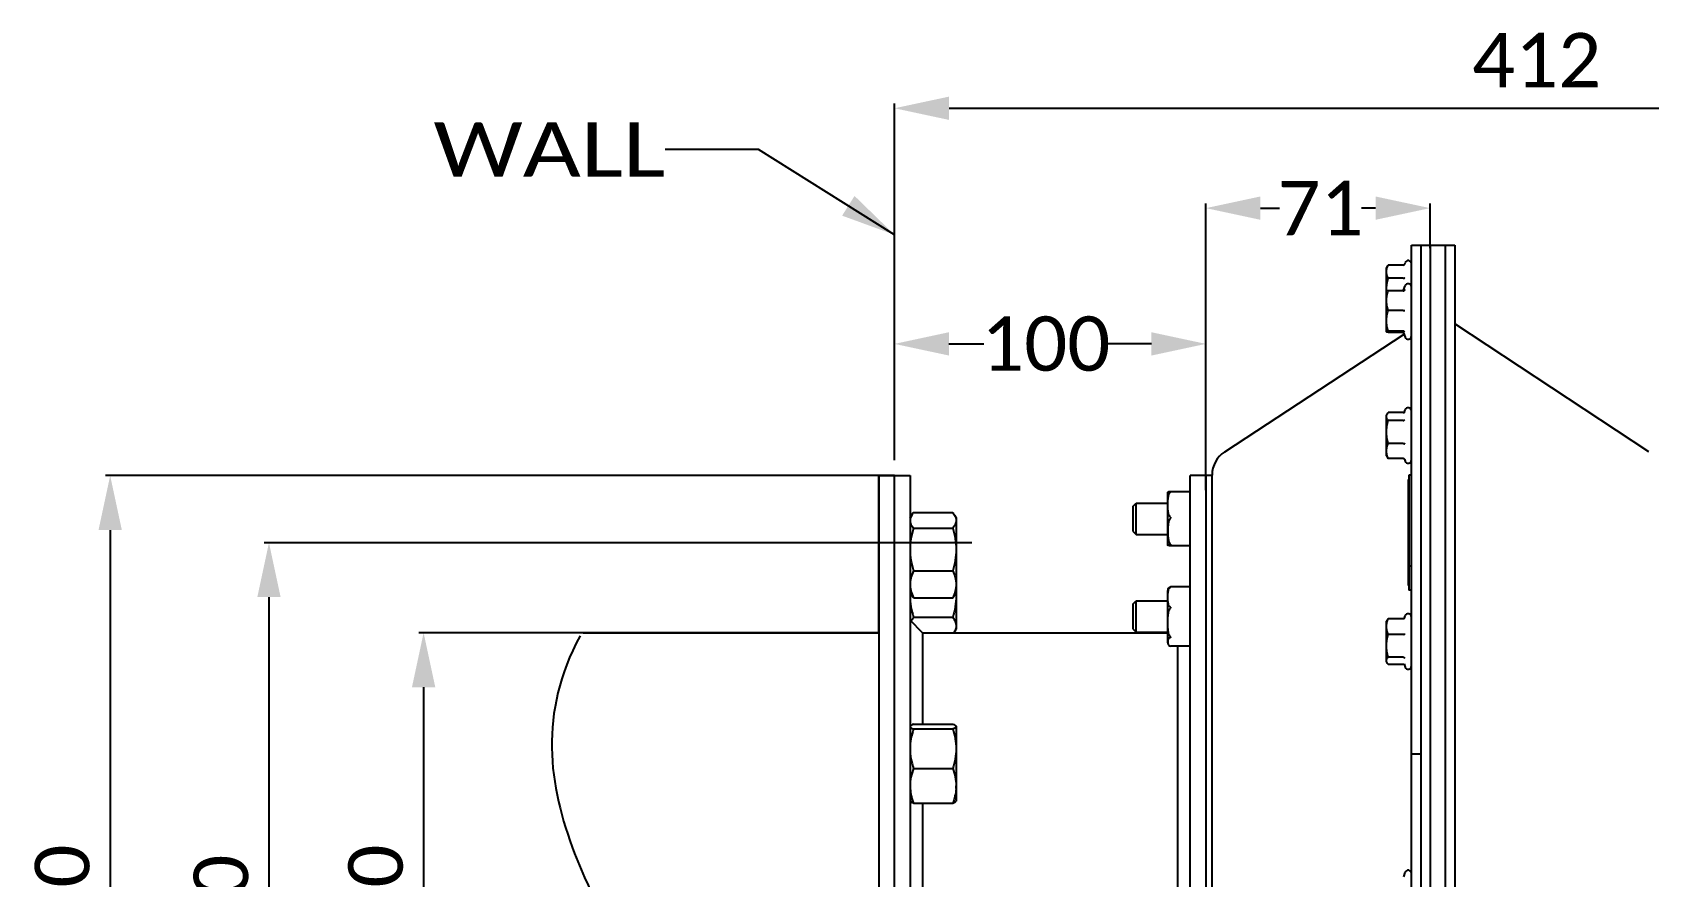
# Model space of a CAD drawing. Header units: millimetres. Extents: x 971 to 5173, y 8 to 3808.
# Drawn here: x 1827 to 2347, y 1540 to 1812 of the extents above; entities that cross this region are included whole.
import ezdxf
from ezdxf.enums import TextEntityAlignment as Align

# ---------------------------------------------------------------- set-up
doc = ezdxf.new("R2010")
doc.units = ezdxf.units.MM
doc.header["$LTSCALE"] = 115.5
doc.header["$PDMODE"] = 3
doc.header["$PDSIZE"] = 8
doc.layers.get('0').update_dxf_attribs({"linetype": 'CONTINUOUS'})
doc.layers.get('Defpoints').update_dxf_attribs({"linetype": 'CONTINUOUS'})
doc.layers.add('00_BUW_DATUM', color=7, linetype='CONTINUOUS')
doc.styles.get("Standard").update_dxf_attribs({"font": 'calibri.ttf'})
doc.dimstyles.new('DIMSTYLE_4', dxfattribs={"dimtxt": 17.5, "dimasz": 17.5, "dimexe": 1.5, "dimexo": 1, "dimgap": 0.875, "dimtad": 1, "dimdec": 0, "dimdsep": 46, "dimtxsty": 'Standard', "dimblk": '_FILLED', "dimblk1": '_FILLED', "dimblk2": '_FILLED', "dimcen": 0.09, "dimazin": 2, "dimtp": 0.01, "dimtm": 0.01, "dimtfac": 1, "dimtdec": 0, "dimtofl": 0, "dimtmove": 0, "dimatfit": 3, "dimldrblk": '_FILLED', "dimfxl": 1, "dimtolj": 1, "dimarcsym": 0})
doc.dimstyles.new('DIMSTYLE_5', dxfattribs={"dimtxt": 17.5, "dimasz": 17.5, "dimexe": 1.5, "dimexo": 1, "dimgap": 0.875, "dimtad": 1, "dimdsep": 46, "dimtxsty": 'Standard', "dimblk": '_FILLED', "dimblk1": '_FILLED', "dimblk2": '_FILLED', "dimcen": 0.09, "dimazin": 2, "dimtp": 0.01, "dimtm": 0.01, "dimtfac": 1, "dimtofl": 0, "dimtmove": 0, "dimatfit": 3, "dimldrblk": '_FILLED', "dimfxl": 1, "dimtolj": 1, "dimarcsym": 0})
doc.dimstyles.get("Standard").update_dxf_attribs({"dimtxt": 17.5, "dimasz": 17.5, "dimexe": 1.5, "dimexo": 1, "dimtad": 1, "dimdsep": 46, "dimtxsty": 'Standard', "dimblk": '_FILLED', "dimblk1": '_FILLED', "dimblk2": '_FILLED', "dimcen": 0.09, "dimazin": 2, "dimtol": 1, "dimtp": 0.01, "dimtm": 0.01, "dimtfac": 1, "dimtofl": 0, "dimtmove": 0, "dimatfit": 3, "dimldrblk": '_FILLED', "dimfxl": 1, "dimtolj": 1, "dimarcsym": 0})

# ---------------------------------------------------------------- blocks, each defined once
blk = doc.blocks.new('_FILLED')
at = {"color": 0, "linetype": 'ByBlock'}
blk.add_solid([(0, 0), (-1, 0.214), (-1, -0.214)], dxfattribs=at)
blk = doc.blocks.new('*D15')
at = {"color": 0, "linetype": 'Continuous', "lineweight": -2}
for p, q in [((2104.42, 1674.1), (2104.42, 1788.63)), ((2121.92, 1787.13), (2499.4, 1787.13)), ((2516.9, 1546), (2516.9, 1788.63))]:
    blk.add_line(p, q, dxfattribs=at)
at = {"layer": 'Defpoints', "color": 0}
for p in [(2516.9, 1787.13), (2104.42, 1673.1), (2516.9, 1545)]:
    blk.add_point(p, dxfattribs=at)
at = {"color": 0, "linetype": 'ByBlock', "lineweight": -2, "xscale": 17.5, "yscale": 17.5, "zscale": 17.5, "rotation": 180}
blk.add_blockref('_FILLED', (2104.42, 1787.13), dxfattribs=at)
at = {"color": 0, "linetype": 'ByBlock', "lineweight": -2, "xscale": 17.5, "yscale": 17.5, "zscale": 17.5}
blk.add_blockref('_FILLED', (2516.9, 1787.13), dxfattribs=at)
at = {"color": 0, "insert": (2310.66, 1811.33), "char_height": 17.5, "attachment_point": 2, "line_spacing_factor": 0.9}
blk.add_mtext('\\A1;{\\A1;412}', dxfattribs=at)
blk = doc.blocks.new('*D22')
at = {"color": 0, "linetype": 'Continuous', "lineweight": -2}
for p, q in [((2099.42, 1669.1), (1851, 1669.1)), ((1852.5, 1651.6), (1852.5, 1366.6)), ((2099.42, 1349.1), (1851, 1349.1))]:
    blk.add_line(p, q, dxfattribs=at)
at = {"layer": 'Defpoints', "color": 0}
for p in [(2100.42, 1669.1), (1852.5, 1349.1), (2100.42, 1349.1)]:
    blk.add_point(p, dxfattribs=at)
at = {"color": 0, "linetype": 'ByBlock', "lineweight": -2, "xscale": 17.5, "yscale": 17.5, "zscale": 17.5}
for p, rotation in [((1852.5, 1669.1), 90), ((1852.5, 1349.1), 270)]:
    blk.add_blockref('_FILLED', p, dxfattribs=dict(at, rotation=rotation))
at = {"color": 0, "insert": (1828.29, 1520.77), "char_height": 17.5, "attachment_point": 2, "rotation": 90, "line_spacing_factor": 0.9}
blk.add_mtext('\\A1;%%c320', dxfattribs=at)
blk = doc.blocks.new('*D23')
at = {"color": 0, "linetype": 'Continuous', "lineweight": -2}
for p, q in [((2099.42, 1618.6), (1951.67, 1618.6)), ((1953.17, 1601.1), (1953.17, 1417.1)), ((2099.42, 1399.6), (1951.67, 1399.6))]:
    blk.add_line(p, q, dxfattribs=at)
at = {"layer": 'Defpoints', "color": 0}
for p in [(2100.42, 1618.6), (1953.17, 1399.6), (2100.42, 1399.6)]:
    blk.add_point(p, dxfattribs=at)
at = {"color": 0, "linetype": 'ByBlock', "lineweight": -2, "xscale": 17.5, "yscale": 17.5, "zscale": 17.5}
for p, rotation in [((1953.17, 1618.6), 90), ((1953.17, 1399.6), 270)]:
    blk.add_blockref('_FILLED', p, dxfattribs=dict(at, rotation=rotation))
at = {"color": 0, "insert": (1928.96, 1520.77), "char_height": 17.5, "attachment_point": 2, "rotation": 90, "line_spacing_factor": 0.9}
blk.add_mtext('\\A1;%%c220', dxfattribs=at)
blk = doc.blocks.new('*D24')
at = {"color": 0, "linetype": 'Continuous', "lineweight": -2}
for p, q in [((2129.26, 1647.54), (1902, 1647.54)), ((1903.5, 1630.04), (1903.5, 1385.05)), ((2128.61, 1367.55), (1902, 1367.55))]:
    blk.add_line(p, q, dxfattribs=at)
at = {"layer": 'Defpoints', "color": 0}
for p in [(2130.26, 1647.54), (1903.5, 1367.55), (2129.61, 1367.55)]:
    blk.add_point(p, dxfattribs=at)
at = {"color": 0, "linetype": 'ByBlock', "lineweight": -2, "xscale": 17.5, "yscale": 17.5, "zscale": 17.5}
for p, rotation in [((1903.5, 1647.54), 90), ((1903.5, 1367.55), 270)]:
    blk.add_blockref('_FILLED', p, dxfattribs=dict(at, rotation=rotation))
at = {"color": 0, "insert": (1879.29, 1517.53), "char_height": 17.5, "attachment_point": 2, "rotation": 90, "line_spacing_factor": 0.9}
blk.add_mtext('\\A1;%%c280', dxfattribs=at)
blk = doc.blocks.new('*D29')
at = {"color": 0, "lineweight": -2}
for p, q in [((2104.4, 1706.04), (2104.4, 1712.92)), ((2121.9, 1711.42), (2133.07, 1711.42)), ((2186.92, 1711.42), (2172.94, 1711.42)), ((2204.42, 1664.43), (2204.42, 1712.92))]:
    blk.add_line(p, q, dxfattribs=at)
at = {"layer": 'Defpoints', "color": 0}
for p in [(2204.42, 1711.42), (2104.4, 1705.04), (2204.42, 1663.43)]:
    blk.add_point(p, dxfattribs=at)
at = {"color": 0, "linetype": 'ByBlock', "lineweight": -2, "xscale": 17.5, "yscale": 17.5, "zscale": 17.5, "rotation": 180}
blk.add_blockref('_FILLED', (2104.4, 1711.42), dxfattribs=at)
at = {"color": 0, "linetype": 'ByBlock', "lineweight": -2, "xscale": 17.5, "yscale": 17.5, "zscale": 17.5}
blk.add_blockref('_FILLED', (2204.42, 1711.42), dxfattribs=at)
at = {"color": 0, "insert": (2153, 1711.42), "char_height": 17.5, "attachment_point": 5}
blk.add_mtext('\\A1;\\A1;100', dxfattribs=at)
blk = doc.blocks.new('*D30')
at = {"color": 0, "lineweight": -2}
for p, q in [((2204.42, 1667.7), (2204.42, 1756.54)), ((2221.92, 1755.04), (2228.04, 1755.04)), ((2258.92, 1755.04), (2254.41, 1755.04)), ((2276.42, 1742.13), (2276.42, 1756.54))]:
    blk.add_line(p, q, dxfattribs=at)
at = {"layer": 'Defpoints', "color": 0}
for p in [(2276.42, 1755.04), (2276.42, 1741.13), (2204.42, 1666.7)]:
    blk.add_point(p, dxfattribs=at)
at = {"color": 0, "linetype": 'ByBlock', "lineweight": -2, "xscale": 17.5, "yscale": 17.5, "zscale": 17.5, "rotation": 180}
blk.add_blockref('_FILLED', (2204.42, 1755.04), dxfattribs=at)
at = {"color": 0, "linetype": 'ByBlock', "lineweight": -2, "xscale": 17.5, "yscale": 17.5, "zscale": 17.5}
blk.add_blockref('_FILLED', (2276.42, 1755.04), dxfattribs=at)
at = {"color": 0, "insert": (2241.23, 1755.04), "char_height": 17.5, "attachment_point": 5}
blk.add_mtext('\\A1;\\A1;71', dxfattribs=at)

msp = doc.modelspace()

# ---------------------------------------------------------------- linework, layer by layer
at = {"color": 0, "linetype": 'Continuous'}
for p, q in [((2270.41577, 1275.10481), (2270.41577, 1743.10481)), ((2270.41577, 1743.10481), (2281.41577, 1743.10481)), ((2273.41577, 1743.10481), (2273.41577, 1275.10481)), ((2276.41577, 1743.10481), (2276.41577, 1275.10481)), ((2281.41577, 1275.0971), (2281.41577, 1743.11253)), ((2281.41577, 1743.11253), (2284.41577, 1743.11253)), ((2284.41577, 1743.11253), (2284.41577, 1275.10692)), ((2262.41577, 1735.77137), (2262.81794, 1736.46796)), ((2262.41577, 1715.30759), (2262.41577, 1735.77137)), ((2262.99632, 1736.75293), (2262.81798, 1736.46796)), ((2267.8087, 1736.75293), (2262.99632, 1736.75293)), ((2268.29133, 1737.07796), (2268.45139, 1737.51774)), ((2268.31715, 1737.1262), (2268.32964, 1737.15795)), ((2267.8087, 1732.49282), (2262.99632, 1732.49282)), ((2267.93871, 1728.63688), (2268.45139, 1730.04553)), ((2262.41577, 1728.29916), (2262.42064, 1728.3076)), ((2262.42467, 1728.30769), (2262.42428, 1728.31745)), ((2262.43054, 1728.30793), (2262.43021, 1728.31768)), ((2267.8087, 1728.48174), (2262.99632, 1728.48174)), ((2267.8087, 1722.18116), (2262.99632, 1722.18116)), ((2210.47541, 1676.77084), (2268.07191, 1714.59541)), ((2262.42076, 1715.29073), (2262.41577, 1715.30759)), ((2267.8087, 1715.49858), (2262.99632, 1715.49858)), ((2267.8087, 1715.11659), (2262.99632, 1715.11659)), ((2267.93871, 1714.96145), (2268.45139, 1713.55279)), ((2346.6336, 1676.77084), (2284.41577, 1717.88283)), ((2262.41577, 1688.44617), (2262.64616, 1688.84521)), ((2262.41577, 1675.44617), (2262.41577, 1688.44617)), ((2267.8087, 1689.328), (2262.99632, 1689.328)), ((2268.09213, 1689.20548), (2268.45139, 1690.19254)), ((2268.09403, 1689.20687), (2268.09341, 1689.20514)), ((2267.8087, 1686.81239), (2262.99632, 1686.81239)), ((2267.8087, 1679.43055), (2262.99632, 1679.43055)), ((2262.41577, 1675.44617), (2262.64616, 1675.04712)), ((2267.8087, 1674.56433), (2262.99632, 1674.56433)), ((2268.21113, 1674.35992), (2268.45139, 1673.69979)), ((2268.32965, 1674.16471), (2268.29134, 1674.24967)), ((2099.39792, 1669.08573), (2099.39792, 1349.08573)), ((2099.39792, 1618.58573), (2099.39792, 1669.08573)), ((2099.39792, 1669.08573), (2104.39792, 1669.08573)), ((2104.39792, 1669.08573), (2099.39792, 1669.08573)), ((2104.41577, 1349.10481), (2104.41577, 1669.10481)), ((2104.41577, 1669.10481), (2109.41577, 1669.10481)), ((2109.41577, 1669.10481), (2109.41577, 1349.10481)), ((2199.41577, 1349.10481), (2199.41577, 1669.10481)), ((2206.41577, 1669.10481), (2199.41577, 1669.10481)), ((2204.41577, 1669.10481), (2204.41577, 1349.10481)), ((2206.41577, 1348.9616), (2206.41577, 1669.24802)), ((2269.41577, 1667.81415), (2269.41577, 1633.73992)), ((2269.41577, 1667.81415), (2269.61577, 1667.81415)), ((2269.61577, 1669.22242), (2269.61577, 1632.33165)), ((2270.41577, 1669.22242), (2269.61577, 1669.22242)), ((2192.21577, 1663.63478), (2192.2185, 1663.72474)), ((2192.21577, 1646.80487), (2192.21577, 1663.63478)), ((2193.0158, 1663.87583), (2193.02532, 1663.876)), ((2199.21577, 1663.876), (2193.02519, 1663.876)), ((2199.21577, 1663.876), (2199.21577, 1659.48205)), ((2199.21577, 1663.70548), (2199.41577, 1663.70548)), ((2199.21577, 1661.46983), (2199.41577, 1661.46983)), ((2181.11577, 1659.29983), (2182.03577, 1660.21983)), ((2181.11577, 1651.13983), (2181.11577, 1659.29983)), ((2182.03577, 1650.21983), (2182.03577, 1660.21983)), ((2182.03577, 1660.21983), (2192.21577, 1660.21983)), ((2199.41577, 1659.48205), (2199.21577, 1659.48205)), ((2181.11577, 1651.13983), (2182.03577, 1650.21983)), ((2199.21577, 1651.46745), (2199.21577, 1646.71531)), ((2199.21577, 1651.46745), (2199.41577, 1651.46745)), ((2182.03577, 1650.21983), (2192.21577, 1650.21983)), ((2192.21577, 1646.80487), (2192.2185, 1646.71491)), ((2193.0158, 1646.56382), (2193.02532, 1646.56365)), ((2199.40634, 1646.56365), (2193.02519, 1646.56365)), ((2199.21577, 1648.96983), (2199.41577, 1648.96983)), ((2199.41577, 1646.71531), (2199.21577, 1646.71531)), ((2269.41577, 1640.13354), (2269.61577, 1640.13354)), ((2270.41577, 1640.00399), (2269.61577, 1640.00399)), ((2192.21577, 1615.3974), (2192.21577, 1632.22731)), ((2199.35098, 1633.33628), (2193.08056, 1633.33628)), ((2199.21577, 1630.21307), (2199.21577, 1621.62234)), ((2199.21577, 1630.21307), (2199.41577, 1630.21307)), ((2269.41577, 1633.73992), (2269.61577, 1633.73992)), ((2270.41577, 1632.33165), (2269.61577, 1632.33165)), ((2181.11577, 1627.89236), (2182.03577, 1628.81236)), ((2181.11577, 1619.73236), (2181.11577, 1627.89236)), ((2182.03577, 1618.81236), (2182.03577, 1628.81236)), ((2182.03577, 1628.81236), (2192.21577, 1628.81236)), ((2199.21577, 1630.06236), (2199.41577, 1630.06236)), ((2113.41577, 1618.60481), (2109.41577, 1622.60481)), ((2181.11577, 1619.73236), (2182.03577, 1618.81236)), ((2199.41577, 1621.62234), (2199.21577, 1621.62234)), ((2262.41577, 1622.27964), (2262.60705, 1622.61095)), ((2262.41577, 1609.27964), (2262.41577, 1622.27964)), ((2267.8087, 1623.11892), (2262.99632, 1623.11892)), ((2268.18351, 1623.29), (2268.45139, 1624.02601)), ((2268.28051, 1623.41251), (2268.32965, 1623.51625)), ((2004.39792, 1618.58573), (2099.39792, 1618.58573)), ((2113.41577, 1618.60481), (2113.41577, 1589.22622)), ((2113.41577, 1618.60481), (2192.21577, 1618.60481)), ((2182.03577, 1618.81236), (2192.21577, 1618.81236)), ((2192.22127, 1615.43225), (2192.22244, 1615.39779)), ((2192.22132, 1615.43225), (2192.22138, 1615.42859)), ((2192.22138, 1615.42859), (2192.22302, 1615.39779)), ((2199.21577, 1615.76242), (2199.21577, 1614.28844)), ((2199.21577, 1615.76242), (2199.41577, 1615.76242)), ((2267.8087, 1618.08868), (2262.99632, 1618.08868)), ((2199.21577, 1614.28844), (2193.08056, 1614.28844)), ((2195.41577, 1534.97384), (2195.41577, 1614.28844)), ((2267.8087, 1610.7494), (2262.99632, 1610.7494)), ((2262.41577, 1609.27964), (2262.60705, 1608.94833)), ((2267.8087, 1608.44036), (2262.99632, 1608.44036)), ((2268.06554, 1608.59338), (2268.45139, 1607.53327)), ((2268.06628, 1608.59453), (2268.06656, 1608.59376)), ((2273.41577, 1579.62606), (2270.41577, 1579.62606)), ((2113.41577, 1563.83246), (2113.41577, 1482.92471)), ((2267.94374, 1540.22445), (2268.45139, 1541.61921))]:
    msp.add_line(p, q, dxfattribs=at)
for points in [[(2267.84003, 1728.48543), (2267.87725, 1728.52388), (2267.93871, 1728.63688)], [(2267.93871, 1714.96145), (2267.87725, 1715.07445), (2267.81674, 1715.13696), (2267.79814, 1715.15036)]]:
    msp.add_lwpolyline(points, dxfattribs=at)
for centre, radius, start, end in [((2267.68503, 1737.39321), 0.6862, 332.5272208, 337.0983722), ((2269.40304, 1737.17137), 1.01272, 0, 160), ((2273.5546, 1728.75289), 11.13884, 180.0044041, 182.2404166), ((2269.40304, 1729.69916), 1.01272, 0, 160), ((2267.80848, 1714.61388), 0.50272, 86.3745952, 90.0004095), ((2269.40304, 1713.89916), 1.01272, 200, 0), ((2269.40304, 1689.84617), 1.01272, 0, 160), ((2215.41577, 1669.24802), 9, 123.2935633, 180), ((2267.7124, 1673.9391), 0.65698, 28.2171297, 40.1516084), ((2269.40304, 1674.04617), 1.01272, 200, 0), ((2193.69577, 1632.22731), 1.48, 161.4451253, 180), ((2269.40304, 1623.67964), 1.01272, 0, 160), ((2193.69577, 1615.3974), 1.48, 180, 198.5548747), ((2269.40304, 1607.87964), 1.01272, 200, 0), ((2269.40304, 1541.27284), 1.01272, 0, 160)]:
    msp.add_arc(centre, radius, start, end, dxfattribs=at)
for points, knots in [([(2262.41577, 1734.62287), (2262.41577, 1734.80339), (2262.44355, 1735.16745), (2262.60444, 1735.89373), (2262.82472, 1736.41554), (2262.99632, 1736.75293)], [0, 0, 0, 0, 0.243269477, 0.4898847, 1, 1, 1, 1]), ([(2262.99632, 1732.49282), (2262.82473, 1732.8302), (2262.60456, 1733.35205), (2262.44363, 1734.0783), (2262.41577, 1734.44236), (2262.41577, 1734.62287)], [0, 0, 0, 0, 0.510108146, 0.756727448, 1, 1, 1, 1]), ([(2267.8087, 1736.75293), (2267.90932, 1736.75289), (2268.11325, 1736.82543), (2268.24722, 1736.98698), (2268.29385, 1737.07665)], [0, 0, 0, 0, 0.498877646, 1, 1, 1, 1]), ([(2262.41577, 1728.75204), (2262.41577, 1729.3844), (2262.52709, 1730.65119), (2262.82032, 1731.88509), (2262.99632, 1732.49282)], [0, 0, 0, 0, 0.499863992, 1, 1, 1, 1]), ([(2267.80848, 1732.49283), (2267.91731, 1732.49279), (2268.07231, 1732.51458), (2268.24396, 1732.59145), (2268.3071, 1732.64062), (2268.32965, 1732.66722)], [0, 0, 0, 0, 0.580997838, 0.813818815, 1, 1, 1, 1]), ([(2267.95617, 1728.50326), (2268.0409, 1728.52818), (2268.19637, 1728.61851), (2268.29774, 1728.76545), (2268.32964, 1728.8435)], [0, 0, 0, 0, 0.511597958, 1, 1, 1, 1]), ([(2262.41577, 1725.33145), (2262.41577, 1725.86473), (2262.52837, 1726.93823), (2262.82129, 1727.97274), (2262.99632, 1728.48174)], [0, 0, 0, 0, 0.497684038, 1, 1, 1, 1]), ([(2262.99632, 1722.18116), (2262.82129, 1722.69014), (2262.52856, 1723.72469), (2262.41577, 1724.79816), (2262.41577, 1725.33145)], [0, 0, 0, 0, 0.502314224, 1, 1, 1, 1]), ([(2262.99632, 1728.48174), (2262.92241, 1728.46871), (2262.78945, 1728.44363), (2262.61653, 1728.40237), (2262.50402, 1728.3659), (2262.44475, 1728.33359), (2262.42586, 1728.31642), (2262.4207, 1728.3076)], [0, 0, 0, 0, 0.370220003, 0.666896223, 0.87799584, 0.949577399, 1, 1, 1, 1]), ([(2262.41577, 1718.83987), (2262.41577, 1719.40518), (2262.52788, 1720.54108), (2262.82093, 1721.64019), (2262.99632, 1722.18116)], [0, 0, 0, 0, 0.498510688, 1, 1, 1, 1]), ([(2262.99632, 1715.49858), (2262.82093, 1716.03955), (2262.52807, 1717.13869), (2262.41577, 1718.27456), (2262.41577, 1718.83987)], [0, 0, 0, 0, 0.501488168, 1, 1, 1, 1]), ([(2267.80848, 1722.18117), (2267.91594, 1722.18117), (2268.08974, 1722.18411), (2268.26383, 1722.19263), (2268.32965, 1722.20184)], [0, 0, 0, 0, 0.617866792, 1, 1, 1, 1]), ([(2262.41577, 1715.30759), (2262.41577, 1715.32859), (2262.45485, 1715.35796), (2262.50942, 1715.38276), (2262.6105, 1715.41794), (2262.77364, 1715.4571), (2262.9161, 1715.48444), (2262.99632, 1715.49858)], [0, 0, 0, 0, 0.101055762, 0.189061122, 0.303699622, 0.608105768, 1, 1, 1, 1]), ([(2262.99632, 1715.11659), (2262.92242, 1715.12962), (2262.78948, 1715.1547), (2262.61658, 1715.19596), (2262.50407, 1715.23243), (2262.44479, 1715.26473), (2262.42588, 1715.2819), (2262.42071, 1715.29073)], [0, 0, 0, 0, 0.370185442, 0.666815491, 0.877931197, 0.949547692, 1, 1, 1, 1]), ([(2268.32965, 1715.1575), (2268.28842, 1715.25258), (2268.14168, 1715.42793), (2267.92136, 1715.49861), (2267.8087, 1715.49858)], [0, 0, 0, 0, 0.479149399, 1, 1, 1, 1]), ([(2262.41577, 1688.0702), (2262.41577, 1688.20151), (2262.46078, 1688.47449), (2262.57635, 1688.72337), (2262.64656, 1688.84519)], [0, 0, 0, 0, 0.482908363, 1, 1, 1, 1]), ([(2262.99632, 1686.81239), (2262.91125, 1686.91117), (2262.75526, 1687.10901), (2262.56721, 1687.42216), (2262.44503, 1687.74261), (2262.41577, 1687.96305), (2262.41577, 1688.0702)], [0, 0, 0, 0, 0.276733601, 0.533683992, 0.772551729, 1, 1, 1, 1]), ([(2262.64656, 1688.84519), (2262.67035, 1688.88646), (2262.77499, 1689.05573), (2262.8976, 1689.21339), (2262.99632, 1689.328)], [0, 0, 0, 0, 0.239496127, 1, 1, 1, 1]), ([(2267.80848, 1689.32799), (2267.88597, 1689.32796), (2268.04223, 1689.36938), (2268.16468, 1689.47078), (2268.21459, 1689.52976)], [0, 0, 0, 0, 0.500703262, 1, 1, 1, 1]), ([(2262.41577, 1683.12147), (2262.41577, 1683.74546), (2262.52717, 1684.9959), (2262.82039, 1686.21298), (2262.99632, 1686.81239)], [0, 0, 0, 0, 0.499717809, 1, 1, 1, 1]), ([(2262.99632, 1679.43055), (2262.82039, 1680.02996), (2262.52737, 1681.24708), (2262.41577, 1682.49749), (2262.41577, 1683.12147)], [0, 0, 0, 0, 0.500281915, 1, 1, 1, 1]), ([(2267.8087, 1686.81239), (2267.91925, 1686.8124), (2268.1231, 1686.85849), (2268.28536, 1686.99694), (2268.32964, 1687.07583)], [0, 0, 0, 0, 0.549970335, 1, 1, 1, 1]), ([(2262.41577, 1676.99744), (2262.41577, 1677.41066), (2262.53132, 1678.25142), (2262.82334, 1679.04204), (2262.99632, 1679.43055)], [0, 0, 0, 0, 0.492800711, 1, 1, 1, 1]), ([(2262.99632, 1674.56433), (2262.82334, 1674.95284), (2262.53151, 1675.7435), (2262.41577, 1676.58422), (2262.41577, 1676.99744)], [0, 0, 0, 0, 0.507194083, 1, 1, 1, 1]), ([(2267.80848, 1679.43057), (2267.9168, 1679.4306), (2268.0687, 1679.41329), (2268.24141, 1679.35428), (2268.30617, 1679.31599), (2268.32965, 1679.29436)], [0, 0, 0, 0, 0.594391128, 0.824843213, 1, 1, 1, 1]), ([(2262.64651, 1675.04714), (2262.6703, 1675.00587), (2262.77497, 1674.8366), (2262.8976, 1674.67895), (2262.99632, 1674.56433)], [0, 0, 0, 0, 0.239496719, 1, 1, 1, 1]), ([(2268.21455, 1674.36273), (2268.16469, 1674.42169), (2268.0423, 1674.52304), (2267.88613, 1674.56436), (2267.8087, 1674.56433)], [0, 0, 0, 0, 0.499343887, 1, 1, 1, 1]), ([(2192.45554, 1656.68094), (2192.38264, 1656.92575), (2192.2893, 1657.42976), (2192.23456, 1658.19212), (2192.21951, 1658.95495), (2192.21756, 1659.71752), (2192.21951, 1660.48009), (2192.23456, 1661.24292), (2192.28927, 1662.0053), (2192.38265, 1662.5093), (2192.45555, 1662.75411)], [0, 0, 0, 0, 0.125429089, 0.250347728, 0.375177916, 0.499999638, 0.624821337, 0.749651635, 0.874570451, 1, 1, 1, 1]), ([(2192.45554, 1663.83655), (2192.40708, 1663.83004), (2192.34462, 1663.82068), (2192.27589, 1663.79747), (2192.24423, 1663.78111), (2192.22223, 1663.75642), (2192.21907, 1663.73428), (2192.21849, 1663.72474)], [0, 0, 0, 0, 0.520257345, 0.667914471, 0.769382985, 0.898335875, 1, 1, 1, 1]), ([(2193.0158, 1663.87583), (2192.8989, 1663.87161), (2192.71183, 1663.86266), (2192.52519, 1663.84592), (2192.45554, 1663.83655)], [0, 0, 0, 0, 0.624699226, 1, 1, 1, 1]), ([(2192.45555, 1662.75411), (2192.48213, 1662.84336), (2192.60381, 1663.20047), (2192.80382, 1663.54354), (2193.0158, 1663.73475)], [0, 0, 0, 0, 0.245966965, 1, 1, 1, 1]), ([(2193.09727, 1663.84076), (2193.09727, 1663.83245), (2193.08978, 1663.81376), (2193.0625, 1663.77774), (2193.03521, 1663.75226), (2193.0158, 1663.73475)], [0, 0, 0, 0, 0.183361143, 0.423340192, 1, 1, 1, 1]), ([(2193.02519, 1663.87601), (2193.03408, 1663.87601), (2193.05089, 1663.87509), (2193.07371, 1663.87011), (2193.09228, 1663.85968), (2193.09727, 1663.84675), (2193.09727, 1663.84076)], [0, 0, 0, 0, 0.303328508, 0.571896518, 0.795679314, 1, 1, 1, 1]), ([(2193.0158, 1655.7004), (2192.94303, 1655.76604), (2192.68928, 1656.05175), (2192.53588, 1656.41116), (2192.45554, 1656.68094)], [0, 0, 0, 0, 0.258245313, 1, 1, 1, 1]), ([(2192.45557, 1654.38083), (2192.38255, 1654.1258), (2192.28922, 1653.60156), (2192.23473, 1652.80895), (2192.21947, 1652.01562), (2192.21745, 1651.22249), (2192.21947, 1650.42935), (2192.23473, 1649.63602), (2192.28923, 1648.84341), (2192.38255, 1648.31918), (2192.45557, 1648.06415)], [0, 0, 0, 0, 0.125299542, 0.250242484, 0.375124175, 0.499999985, 0.624875795, 0.749757483, 0.874700442, 1, 1, 1, 1]), ([(2193.0158, 1655.40057), (2192.94275, 1655.33204), (2192.68735, 1655.03258), (2192.53559, 1654.6603), (2192.45557, 1654.38083)], [0, 0, 0, 0, 0.256280173, 1, 1, 1, 1]), ([(2193.0158, 1655.7004), (2193.03683, 1655.68144), (2193.07661, 1655.63893), (2193.10783, 1655.55151), (2193.07629, 1655.46384), (2193.03679, 1655.42026), (2193.0158, 1655.40057)], [0, 0, 0, 0, 0.243828441, 0.496967461, 0.752171265, 1, 1, 1, 1]), ([(2199.41573, 1655.40057), (2199.37395, 1655.43977), (2199.29477, 1655.55103), (2199.37382, 1655.6626), (2199.41573, 1655.7004)], [0, 0, 0, 0, 0.503742438, 1, 1, 1, 1]), ([(2192.21849, 1646.71491), (2192.21816, 1646.72049), (2192.21768, 1646.7437), (2192.22452, 1646.76916), (2192.23703, 1646.78193)], [0, 0, 0, 0, 0.238092245, 1, 1, 1, 1]), ([(2192.45554, 1646.6031), (2192.40708, 1646.60962), (2192.34462, 1646.61898), (2192.27589, 1646.64219), (2192.24423, 1646.65855), (2192.22223, 1646.68323), (2192.21907, 1646.70538), (2192.21849, 1646.71491)], [0, 0, 0, 0, 0.520257345, 0.667914471, 0.769382985, 0.898335875, 1, 1, 1, 1]), ([(2192.23703, 1646.78193), (2192.25299, 1646.79823), (2192.32735, 1646.82808), (2192.40222, 1646.8392), (2192.45555, 1646.84637)], [0, 0, 0, 0, 0.29782086, 1, 1, 1, 1]), ([(2193.0158, 1646.56382), (2192.8989, 1646.56805), (2192.71183, 1646.577), (2192.52519, 1646.59373), (2192.45554, 1646.6031)], [0, 0, 0, 0, 0.624699226, 1, 1, 1, 1]), ([(2192.45555, 1646.84637), (2192.52519, 1646.85574), (2192.71183, 1646.87248), (2192.89889, 1646.88143), (2193.0158, 1646.88565)], [0, 0, 0, 0, 0.375249304, 1, 1, 1, 1]), ([(2192.45557, 1648.06415), (2192.48212, 1647.97142), (2192.60313, 1647.60222), (2192.80176, 1647.2452), (2193.0158, 1647.0444)], [0, 0, 0, 0, 0.24734941, 1, 1, 1, 1]), ([(2193.0158, 1647.0444), (2193.03537, 1647.02604), (2193.06304, 1646.99905), (2193.08997, 1646.96022), (2193.10023, 1646.93291), (2193.09174, 1646.90806), (2193.07044, 1646.8947), (2193.04465, 1646.88779), (2193.02573, 1646.88601), (2193.0158, 1646.88565)], [0, 0, 0, 0, 0.329725985, 0.470357474, 0.582533438, 0.672363871, 0.767729237, 0.877965494, 1, 1, 1, 1]), ([(2192.45554, 1627.58054), (2192.38344, 1627.77531), (2192.28947, 1628.18058), (2192.2346, 1628.79588), (2192.21951, 1629.41), (2192.21756, 1630.02354), (2192.2195, 1630.63708), (2192.23459, 1631.25121), (2192.28944, 1631.86651), (2192.38345, 1632.27177), (2192.45555, 1632.46655)], [0, 0, 0, 0, 0.12636797, 0.251115995, 0.375572642, 0.499999479, 0.624426293, 0.748883038, 0.87363119, 1, 1, 1, 1]), ([(2192.29271, 1632.69827), (2192.30095, 1632.72284), (2192.3402, 1632.82637), (2192.40003, 1632.92235), (2192.45557, 1632.98642)], [0, 0, 0, 0, 0.23407013, 1, 1, 1, 1]), ([(2192.45555, 1632.46655), (2192.50972, 1632.61288), (2192.65238, 1632.90906), (2192.87822, 1633.15566), (2193.0158, 1633.2555)], [0, 0, 0, 0, 0.478588213, 1, 1, 1, 1]), ([(2192.45557, 1632.98642), (2192.48365, 1633.01881), (2192.64018, 1633.17371), (2192.84714, 1633.27099), (2193.0158, 1633.32325)], [0, 0, 0, 0, 0.195348627, 1, 1, 1, 1]), ([(2193.0158, 1633.32325), (2193.0219, 1633.32514), (2193.04307, 1633.33115), (2193.06492, 1633.33631), (2193.0806, 1633.3363)], [0, 0, 0, 0, 0.289413549, 1, 1, 1, 1]), ([(2193.0806, 1633.3363), (2193.08644, 1633.3363), (2193.10514, 1633.33155), (2193.07989, 1633.30351), (2193.05495, 1633.28449), (2193.02934, 1633.26533), (2193.0158, 1633.2555)], [0, 0, 0, 0, 0.135585103, 0.299610494, 0.611585566, 1, 1, 1, 1]), ([(2199.41573, 1633.2555), (2199.40227, 1633.26527), (2199.37691, 1633.28465), (2199.35246, 1633.30381), (2199.32604, 1633.33181), (2199.34561, 1633.33626), (2199.35168, 1633.33629)], [0, 0, 0, 0, 0.384655004, 0.694343341, 0.859658485, 1, 1, 1, 1]), ([(2192.45554, 1618.40649), (2192.38226, 1618.68899), (2192.28923, 1619.26768), (2192.23455, 1620.1417), (2192.21951, 1621.01722), (2192.21756, 1621.89267), (2192.21951, 1622.76813), (2192.23455, 1623.64364), (2192.2892, 1624.51767), (2192.38227, 1625.09636), (2192.45555, 1625.37886)], [0, 0, 0, 0, 0.125008045, 0.250003629, 0.375001154, 0.49999971, 0.624998242, 0.749995883, 0.874991666, 1, 1, 1, 1]), ([(2193.0158, 1626.79167), (2192.87823, 1626.8915), (2192.65242, 1627.13808), (2192.5097, 1627.43421), (2192.45554, 1627.58054)], [0, 0, 0, 0, 0.521404811, 1, 1, 1, 1]), ([(2192.45555, 1625.37886), (2192.50852, 1625.58308), (2192.6423, 1625.98503), (2192.86893, 1626.3526), (2193.0158, 1626.50469)], [0, 0, 0, 0, 0.499462203, 1, 1, 1, 1]), ([(2193.0158, 1626.79167), (2193.03675, 1626.77647), (2193.07704, 1626.74059), (2193.09727, 1626.68712), (2193.09727, 1626.6599)], [0, 0, 0, 0, 0.48729228, 1, 1, 1, 1]), ([(2262.41577, 1620.6038), (2262.41577, 1621.03072), (2262.5314, 1621.89783), (2262.82304, 1622.71661), (2262.99632, 1623.11892)], [0, 0, 0, 0, 0.493573858, 1, 1, 1, 1]), ([(2262.99632, 1618.08868), (2262.82303, 1618.49099), (2262.53128, 1619.30974), (2262.41577, 1620.17687), (2262.41577, 1620.6038)], [0, 0, 0, 0, 0.506429388, 1, 1, 1, 1]), ([(2262.99632, 1623.11892), (2262.95774, 1623.0778), (2262.81492, 1622.91924), (2262.68583, 1622.74705), (2262.60734, 1622.61093)], [0, 0, 0, 0, 0.264065768, 1, 1, 1, 1]), ([(2267.80848, 1623.11891), (2267.87893, 1623.11887), (2268.02077, 1623.15253), (2268.13687, 1623.2376), (2268.18584, 1623.28782)], [0, 0, 0, 0, 0.501083512, 1, 1, 1, 1]), ([(2003.4143, 1617.57554), (1990.02934, 1592.80309), (1997.07999, 1541.1849), (2047.70416, 1471.18754), (2036.38351, 1421.94769), (2003.4143, 1398.57554)], [0, 0, 0, 0, 0.298979169, 0.669756382, 1, 1, 1, 1]), ([(2192.45557, 1616.72472), (2192.41357, 1616.67628), (2192.34411, 1616.57435), (2192.25891, 1616.35766), (2192.22242, 1616.08201), (2192.21737, 1615.75668), (2192.218, 1615.5403), (2192.22127, 1615.43225)], [0, 0, 0, 0, 0.143230165, 0.272456132, 0.516933764, 0.758517483, 1, 1, 1, 1]), ([(2192.22244, 1615.39779), (2192.22392, 1615.35844), (2192.23212, 1615.19981), (2192.25468, 1615.03995), (2192.29271, 1614.92645)], [0, 0, 0, 0, 0.247546602, 1, 1, 1, 1]), ([(2192.29271, 1614.92645), (2192.30095, 1614.90188), (2192.3402, 1614.79835), (2192.40003, 1614.70236), (2192.45557, 1614.63829)], [0, 0, 0, 0, 0.23407013, 1, 1, 1, 1]), ([(2193.0158, 1617.28077), (2192.86895, 1617.43285), (2192.64235, 1617.80039), (2192.50851, 1618.20229), (2192.45554, 1618.40649)], [0, 0, 0, 0, 0.50053549, 1, 1, 1, 1]), ([(2193.0158, 1617.06155), (2192.94865, 1617.04074), (2192.74317, 1616.96434), (2192.55332, 1616.83748), (2192.45557, 1616.72472)], [0, 0, 0, 0, 0.320240151, 1, 1, 1, 1]), ([(2192.45557, 1614.63829), (2192.48365, 1614.6059), (2192.64018, 1614.45101), (2192.84714, 1614.35373), (2193.0158, 1614.30146)], [0, 0, 0, 0, 0.195348627, 1, 1, 1, 1]), ([(2193.0158, 1617.28077), (2193.03592, 1617.25994), (2193.06434, 1617.22808), (2193.09097, 1617.18066), (2193.09998, 1617.14532), (2193.09236, 1617.1126), (2193.06494, 1617.08056), (2193.03566, 1617.0677), (2193.0158, 1617.06155)], [0, 0, 0, 0, 0.30387198, 0.443950387, 0.568438328, 0.677111748, 0.781867917, 1, 1, 1, 1]), ([(2199.41573, 1617.06155), (2199.39602, 1617.06766), (2199.36707, 1617.08094), (2199.33982, 1617.11273), (2199.3313, 1617.14533), (2199.3413, 1617.18058), (2199.36798, 1617.2276), (2199.39568, 1617.26001), (2199.41573, 1617.28077)], [0, 0, 0, 0, 0.217078076, 0.322162748, 0.431531868, 0.555757591, 0.696361728, 1, 1, 1, 1]), ([(2262.41577, 1614.41904), (2262.41577, 1615.03946), (2262.52721, 1616.28291), (2262.82042, 1617.49283), (2262.99632, 1618.08868)], [0, 0, 0, 0, 0.49965367, 1, 1, 1, 1]), ([(2267.8087, 1618.08868), (2267.91681, 1618.08871), (2268.06814, 1618.10312), (2268.24078, 1618.15818), (2268.30581, 1618.19354), (2268.32964, 1618.21368)], [0, 0, 0, 0, 0.597418507, 0.827542402, 1, 1, 1, 1]), ([(2193.0158, 1614.30146), (2193.0219, 1614.29957), (2193.04307, 1614.29357), (2193.06492, 1614.2884), (2193.0806, 1614.28841)], [0, 0, 0, 0, 0.289413549, 1, 1, 1, 1]), ([(2262.99632, 1610.7494), (2262.82042, 1611.34525), (2262.5274, 1612.5552), (2262.41577, 1613.79863), (2262.41577, 1614.41904)], [0, 0, 0, 0, 0.500346008, 1, 1, 1, 1]), ([(2262.41577, 1609.59488), (2262.41577, 1609.69337), (2262.44521, 1609.8971), (2262.56798, 1610.19157), (2262.75632, 1610.47864), (2262.9116, 1610.65911), (2262.99632, 1610.7494)], [0, 0, 0, 0, 0.223592544, 0.460662992, 0.718908479, 1, 1, 1, 1]), ([(2262.60734, 1608.94835), (2262.54874, 1609.04998), (2262.45266, 1609.25776), (2262.41577, 1609.48545), (2262.41577, 1609.59488)], [0, 0, 0, 0, 0.5173958, 1, 1, 1, 1]), ([(2267.80848, 1610.74942), (2267.91934, 1610.74947), (2268.12472, 1610.69991), (2268.28586, 1610.55772), (2268.32965, 1610.47707)], [0, 0, 0, 0, 0.547095057, 1, 1, 1, 1]), ([(2262.99632, 1608.44036), (2262.95774, 1608.48147), (2262.81492, 1608.64004), (2262.68583, 1608.81223), (2262.60734, 1608.94835)], [0, 0, 0, 0, 0.264065768, 1, 1, 1, 1]), ([(2268.18585, 1608.2713), (2268.13689, 1608.32148), (2268.02088, 1608.40654), (2267.87912, 1608.4404), (2267.8087, 1608.44036)], [0, 0, 0, 0, 0.498915798, 1, 1, 1, 1])]:
    msp.add_open_spline(points, degree=3, knots=knots, dxfattribs=at)
for points in [[(2267.8087, 1728.48174), (2267.85838, 1728.48173), (2267.90851, 1728.48925), (2267.95617, 1728.50326)], [(2193.09727, 1626.6599), (2193.09727, 1626.60147), (2193.05639, 1626.54672), (2193.0158, 1626.50469)], [(2268.18584, 1623.28782), (2268.22225, 1623.32518), (2268.25416, 1623.36742), (2268.28048, 1623.41246)]]:
    msp.add_open_spline(points, degree=3, dxfattribs=at)
at = {"layer": '00_BUW_DATUM', "color": 0, "linetype": 'Continuous'}
for p, q in [((2109.41577, 1655.53924), (2109.92847, 1656.42728)), ((2110.48756, 1657.23962), (2123.14397, 1657.23962)), ((2123.70306, 1656.42728), (2124.21577, 1655.53924)), ((2110.48756, 1652.18518), (2123.14397, 1652.18518)), ((2124.21577, 1655.53924), (2124.21577, 1619.79928)), ((2110.48756, 1638.4848), (2123.14397, 1638.4848)), ((2109.41577, 1631.53924), (2109.92847, 1630.65121)), ((2123.70306, 1630.65121), (2124.21577, 1631.53924)), ((2110.48756, 1629.83886), (2123.14397, 1629.83886)), ((2110.48756, 1623.57787), (2123.14397, 1623.57787)), ((2123.58306, 1618.70339), (2124.21577, 1619.79928)), ((2110.48756, 1589.22622), (2123.14397, 1589.22622)), ((2124.1724, 1588.60444), (2124.21577, 1588.4547)), ((2110.48756, 1587.68319), (2123.14397, 1587.68319)), ((2124.21577, 1588.52934), (2124.21577, 1564.52934)), ((2110.48756, 1574.98631), (2123.14397, 1574.98631)), ((2110.48756, 1563.83246), (2123.14397, 1563.83246)), ((2124.1724, 1564.45424), (2124.21577, 1564.52934))]:
    msp.add_line(p, q, dxfattribs=at)
for centre, radius, start, end in [((2130.05873, 1630.46116), 20.64296, 177.1660796, 179.9949593), ((2103.5728, 1630.46116), 20.64296, 0.0050407, 2.8339204), ((2114.40496, 1620.30163), 5.07132, 155.0465996, 157.0595644), ((2117.65204, 1622.12821), 6.84882, 329.0389053, 329.9960738), ((2122.97954, 1569.41125), 13.56377, 180.007872, 183.7231081), ((2110.65199, 1569.41125), 13.56377, 356.2768919, 359.992128)]:
    msp.add_arc(centre, radius, start, end, dxfattribs=at)
for points, knots in [([(2109.92847, 1656.42728), (2109.77293, 1656.15787), (2109.51542, 1655.6077), (2109.41577, 1655.00324), (2109.41577, 1654.7124)], [0, 0, 0, 0, 0.516812513, 1, 1, 1, 1]), ([(2110.48756, 1657.23962), (2110.43498, 1657.17318), (2110.23465, 1656.91241), (2110.05054, 1656.6387), (2109.92847, 1656.42728)], [0, 0, 0, 0, 0.257646455, 1, 1, 1, 1]), ([(2123.14397, 1657.23962), (2123.19655, 1657.17318), (2123.39688, 1656.91241), (2123.58099, 1656.6387), (2123.70306, 1656.42728)], [0, 0, 0, 0, 0.257646455, 1, 1, 1, 1]), ([(2123.70306, 1656.42728), (2123.8586, 1656.15787), (2124.11611, 1655.6077), (2124.21577, 1655.00324), (2124.21577, 1654.7124)], [0, 0, 0, 0, 0.516812513, 1, 1, 1, 1]), ([(2109.41577, 1654.7124), (2109.41577, 1654.4974), (2109.46843, 1654.05702), (2109.69282, 1653.41371), (2110.0402, 1652.78418), (2110.32981, 1652.38452), (2110.48756, 1652.18518)], [0, 0, 0, 0, 0.23080045, 0.471217044, 0.72710629, 1, 1, 1, 1]), ([(2110.48756, 1652.18518), (2110.16271, 1651.07252), (2109.6205, 1648.81354), (2109.41577, 1646.49304), (2109.41577, 1645.33499)], [0, 0, 0, 0, 0.500226941, 1, 1, 1, 1]), ([(2124.21577, 1654.7124), (2124.21577, 1654.4974), (2124.1631, 1654.05702), (2123.93871, 1653.41371), (2123.59133, 1652.78418), (2123.30172, 1652.38452), (2123.14397, 1652.18518)], [0, 0, 0, 0, 0.23080045, 0.471217044, 0.72710629, 1, 1, 1, 1]), ([(2123.14397, 1652.18518), (2123.46882, 1651.07252), (2124.01103, 1648.81354), (2124.21577, 1646.49304), (2124.21577, 1645.33499)], [0, 0, 0, 0, 0.500226941, 1, 1, 1, 1]), ([(2109.41577, 1645.33499), (2109.41577, 1644.17693), (2109.6205, 1641.85643), (2110.16271, 1639.59745), (2110.48756, 1638.4848)], [0, 0, 0, 0, 0.499773073, 1, 1, 1, 1]), ([(2124.21577, 1645.33499), (2124.21577, 1644.17693), (2124.01103, 1641.85643), (2123.46882, 1639.59745), (2123.14397, 1638.4848)], [0, 0, 0, 0, 0.499773073, 1, 1, 1, 1]), ([(2110.48756, 1638.4848), (2110.16888, 1637.79597), (2109.7618, 1636.73393), (2109.46641, 1635.2651), (2109.41577, 1634.52801), (2109.41577, 1634.16183)], [0, 0, 0, 0, 0.507640369, 0.755079322, 1, 1, 1, 1]), ([(2123.14397, 1638.4848), (2123.46265, 1637.79597), (2123.86974, 1636.73393), (2124.16512, 1635.2651), (2124.21577, 1634.52801), (2124.21577, 1634.16183)], [0, 0, 0, 0, 0.507640369, 0.755079322, 1, 1, 1, 1]), ([(2109.41577, 1634.16183), (2109.41577, 1633.79565), (2109.46641, 1633.05856), (2109.7618, 1631.58973), (2110.16888, 1630.52769), (2110.48756, 1629.83886)], [0, 0, 0, 0, 0.24492069, 0.492359645, 1, 1, 1, 1]), ([(2109.41577, 1630.46298), (2109.41577, 1629.29906), (2109.62044, 1626.9671), (2110.16266, 1624.69635), (2110.48756, 1623.57787)], [0, 0, 0, 0, 0.499828448, 1, 1, 1, 1]), ([(2110.48756, 1629.83886), (2110.43498, 1629.90531), (2110.23465, 1630.16608), (2110.05054, 1630.43978), (2109.92847, 1630.65121)], [0, 0, 0, 0, 0.257646455, 1, 1, 1, 1]), ([(2124.21577, 1634.16183), (2124.21577, 1633.79565), (2124.16512, 1633.05856), (2123.86974, 1631.58973), (2123.46265, 1630.52769), (2123.14397, 1629.83886)], [0, 0, 0, 0, 0.24492069, 0.492359645, 1, 1, 1, 1]), ([(2123.14397, 1629.83886), (2123.19655, 1629.90531), (2123.39688, 1630.16608), (2123.58099, 1630.43978), (2123.70306, 1630.65121)], [0, 0, 0, 0, 0.257646455, 1, 1, 1, 1]), ([(2124.21577, 1630.46298), (2124.21577, 1629.29906), (2124.01109, 1626.9671), (2123.46887, 1624.69635), (2123.14397, 1623.57787)], [0, 0, 0, 0, 0.499828448, 1, 1, 1, 1]), ([(2110.48756, 1623.57787), (2110.42076, 1623.4852), (2110.1688, 1623.12221), (2109.94524, 1622.73829), (2109.80704, 1622.44112)], [0, 0, 0, 0, 0.258458238, 1, 1, 1, 1]), ([(2123.14397, 1623.57787), (2123.3024, 1623.35808), (2123.59337, 1622.91684), (2123.9403, 1622.22534), (2124.16363, 1621.52002), (2124.21577, 1621.03923), (2124.21577, 1620.80346)], [0, 0, 0, 0, 0.269047325, 0.523868355, 0.765878026, 1, 1, 1, 1]), ([(2124.21577, 1620.80346), (2124.21577, 1620.44675), (2124.09113, 1619.70611), (2123.77349, 1619.03324), (2123.58305, 1618.70339)], [0, 0, 0, 0, 0.483620891, 1, 1, 1, 1]), ([(2110.48756, 1589.22622), (2110.25925, 1589.13814), (2109.94713, 1589.00699), (2109.608, 1588.78351), (2109.49398, 1588.66483), (2109.45913, 1588.60444)], [0, 0, 0, 0, 0.60332733, 0.828098328, 1, 1, 1, 1]), ([(2123.14397, 1589.22622), (2123.37229, 1589.13814), (2123.6844, 1589.00699), (2124.02353, 1588.78351), (2124.13755, 1588.66483), (2124.1724, 1588.60444)], [0, 0, 0, 0, 0.60332733, 0.828098328, 1, 1, 1, 1]), ([(2109.41577, 1588.4547), (2109.41577, 1588.29293), (2109.68147, 1588.05819), (2110.0651, 1587.85604), (2110.33768, 1587.74101), (2110.48756, 1587.68319)], [0, 0, 0, 0, 0.357493813, 0.644978196, 1, 1, 1, 1]), ([(2110.48756, 1587.68319), (2110.16344, 1586.65436), (2109.62147, 1584.56464), (2109.41577, 1582.40859), (2109.41577, 1581.33475)], [0, 0, 0, 0, 0.501121698, 1, 1, 1, 1]), ([(2124.21577, 1588.4547), (2124.21577, 1588.29293), (2123.95006, 1588.05819), (2123.56643, 1587.85604), (2123.29386, 1587.74101), (2123.14397, 1587.68319)], [0, 0, 0, 0, 0.357493813, 0.644978196, 1, 1, 1, 1]), ([(2123.14397, 1587.68319), (2123.46809, 1586.65436), (2124.01006, 1584.56464), (2124.21577, 1582.40859), (2124.21577, 1581.33475)], [0, 0, 0, 0, 0.501121698, 1, 1, 1, 1]), ([(2109.41577, 1581.33475), (2109.41577, 1580.26091), (2109.62147, 1578.10486), (2110.16344, 1576.01513), (2110.48756, 1574.98631)], [0, 0, 0, 0, 0.498878316, 1, 1, 1, 1]), ([(2124.21577, 1581.33475), (2124.21577, 1580.26091), (2124.01006, 1578.10486), (2123.46809, 1576.01513), (2123.14397, 1574.98631)], [0, 0, 0, 0, 0.498878316, 1, 1, 1, 1]), ([(2110.48756, 1574.98631), (2110.16493, 1574.08666), (2109.6235, 1572.25793), (2109.41577, 1570.35385), (2109.41577, 1569.40939)], [0, 0, 0, 0, 0.502970197, 1, 1, 1, 1]), ([(2123.14397, 1574.98631), (2123.4666, 1574.08666), (2124.00804, 1572.25793), (2124.21577, 1570.35385), (2124.21577, 1569.40939)], [0, 0, 0, 0, 0.502970197, 1, 1, 1, 1]), ([(2109.44439, 1568.53049), (2109.49622, 1567.73247), (2109.74408, 1566.13517), (2110.21466, 1564.59343), (2110.48756, 1563.83246)], [0, 0, 0, 0, 0.49728727, 1, 1, 1, 1]), ([(2124.18714, 1568.53049), (2124.13531, 1567.73247), (2123.88745, 1566.13517), (2123.41687, 1564.59343), (2123.14397, 1563.83246)], [0, 0, 0, 0, 0.49728727, 1, 1, 1, 1]), ([(2110.48756, 1563.83246), (2110.25925, 1563.92054), (2109.94713, 1564.05169), (2109.608, 1564.27517), (2109.49398, 1564.39385), (2109.45913, 1564.45424)], [0, 0, 0, 0, 0.60332733, 0.828098328, 1, 1, 1, 1]), ([(2123.14397, 1563.83246), (2123.37229, 1563.92054), (2123.6844, 1564.05169), (2124.02353, 1564.27517), (2124.13755, 1564.39385), (2124.1724, 1564.45424)], [0, 0, 0, 0, 0.60332733, 0.828098328, 1, 1, 1, 1])]:
    msp.add_open_spline(points, degree=3, knots=knots, dxfattribs=at)

# ---------------------------------------------------------------- texts
at = {"color": 0, "linetype": 'Continuous', "width": 1.169125}
msp.add_text('WALL', height=17.5, dxfattribs=at).set_placement((1956.33561, 1765.13795), (2030.76168, 1765.13795), align=Align.FIT)

# ---------------------------------------------------------------- dimensions: what is measured, and where the dimension line sits
at = {"color": 0, "linetype": 'Continuous'}
dim = msp.add_linear_dim(base=(2516.89577, 1787.12553), p1=(2104.41577, 1673.10481), p2=(2516.89577, 1544.99889), text='{\\A1;<>}', dimstyle='DIMSTYLE_4', override={"dimtxsty": 'Standard'}, dxfattribs=at)
dim.commit()
dim.dimension.update_dxf_attribs({"geometry": '*D15', "text_midpoint": (2310.65577, 1787.12553), "dimtype": 160})
for base, p1, p2, text, picture, middle in [((2276.41577, 1755.03782), (2204.41577, 1666.69577), (2276.41577, 1741.13204), '\\A1;71', '*D30', (2241.22538, 1755.03782)), ((2204.41577, 1711.41733), (2104.39792, 1705.03871), (2204.41577, 1663.42578), '\\A1;100', '*D29', (2153.00281, 1711.41733))]:
    dim = msp.add_linear_dim(base=base, p1=p1, p2=p2, text=text, dimstyle='Standard', override={"dimtad": 0, "dimtih": 1, "dimtoh": 1, "dimdec": 4, "dimzin": 0, "dimtxsty": 'Standard', "dimcen": 18.9, "dimadec": 0, "dimazin": 0, "dimtdec": 4, "dimtzin": 0})
    dim.commit()
    dim.dimension.update_dxf_attribs({"geometry": picture, "text_midpoint": middle, "dimtype": 160})
dim = msp.add_linear_dim(base=(1852.50137, 1349.10481), p1=(2100.41577, 1669.10481), p2=(2100.41577, 1349.10481), angle=270, text='%%c<>', dimstyle='DIMSTYLE_5', dxfattribs=at)
dim.commit()
dim.dimension.update_dxf_attribs({"geometry": '*D22', "text_midpoint": (1852.50137, 1520.77148), "dimtype": 160})
for base, p1, p2, text, picture, middle in [((1903.50099, 1367.54624), (2130.2648, 1647.5449), (2129.60942, 1367.54624), '%%c280', '*D24', (1903.50099, 1517.52864)), ((1953.16646, 1399.60481), (2100.41577, 1618.60481), (2100.41577, 1399.60481), '%%c220', '*D23', (1953.16646, 1520.77148))]:
    dim = msp.add_linear_dim(base=base, p1=p1, p2=p2, angle=270, text=text, dimstyle='DIMSTYLE_5', override={"dimtxsty": 'Standard'}, dxfattribs=at)
    dim.commit()
    dim.dimension.update_dxf_attribs({"geometry": picture, "text_midpoint": middle, "dimtype": 160})

# ---------------------------------------------------------------- leaders
msp.add_leader([(2104.39792, 1746.48051), (2060.76168, 1773.88795), (2030.76168, 1773.88795)], dimstyle='Standard', override={"dimtad": 0}, dxfattribs=at)

doc.saveas('drawing.dxf')
